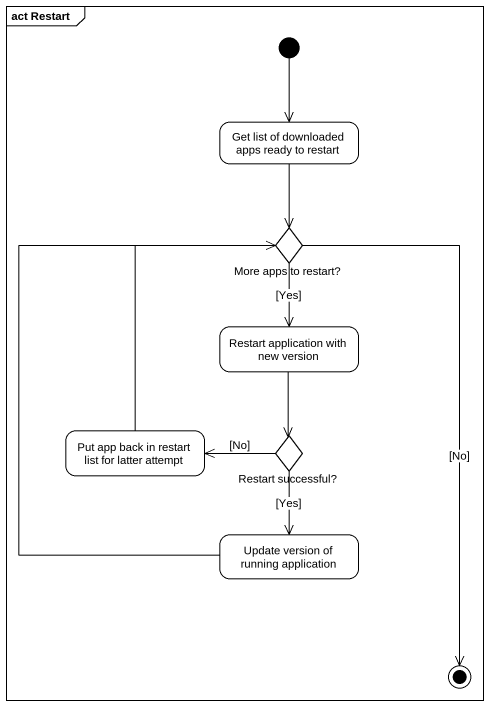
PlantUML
@startuml
mainframe act Restart
hide empty description
state "Get list of downloaded apps ready to restart" as Get_list_of_downloaded_apps
state "More apps to restart?" as More_apps_to_restart <<choice>>
state "Restart application with new version" as Restart_application_with
state "Put app back in restart list for latter attempt" as Put_app_back_in_restart
state "Restart successful?" as Restart_successful <<choice>>
state "Update version of running application" as Update_version_of_running
[*] --> Get_list_of_downloaded_apps
Get_list_of_downloaded_apps --> More_apps_to_restart
More_apps_to_restart --> Restart_application_with : [Yes]
Restart_application_with --> Restart_successful
Put_app_back_in_restart -up-> More_apps_to_restart
Restart_successful -left-> Put_app_back_in_restart : [No]
Restart_successful --> Update_version_of_running : [Yes]
Update_version_of_running -up-> More_apps_to_restart
More_apps_to_restart --> [*] : [No]
@enduml
